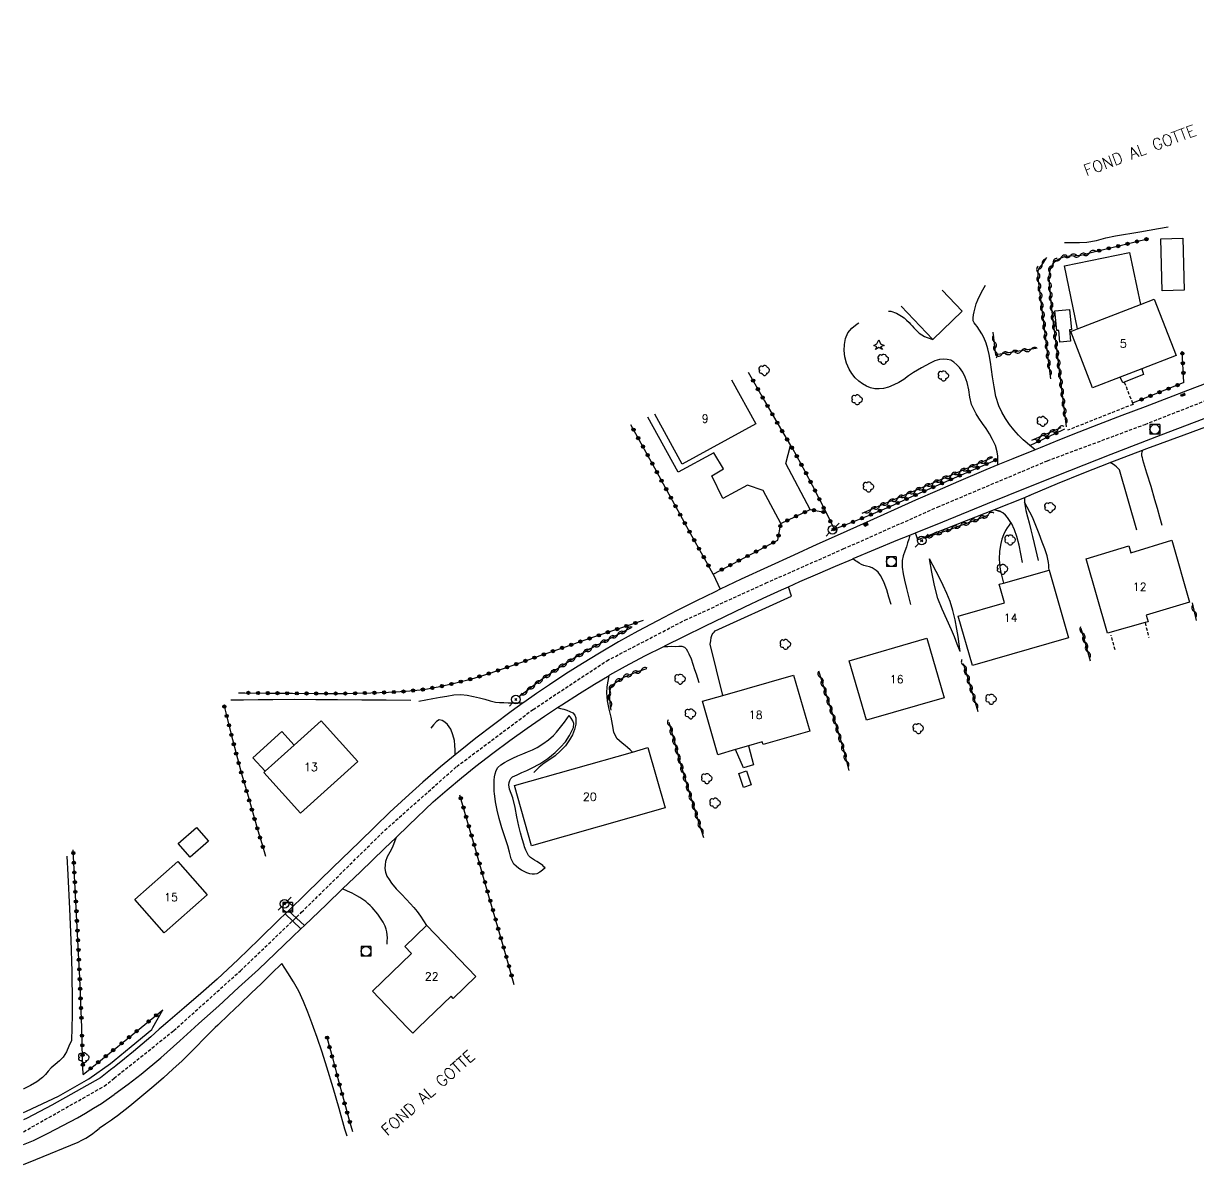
# Model space of a CAD drawing. Header units: millimetres. Extents: x 192000 to 193000, y 104999 to 106000.
# Drawn here: x 192000 to 192181.7, y 105649.8 to 105826.2 of the extents above; entities that cross this region are included whole.
import ezdxf
from ezdxf.enums import TextEntityAlignment as Align

# ---------------------------------------------------------------- set-up
doc = ezdxf.new("R2010")
doc.units = ezdxf.units.MM
doc.linetypes.add('DASHED', pattern=[0.75, 0.5, -0.25])
doc.layers.get('0').update_dxf_attribs({"linetype": 'CONTINUOUS'})
for name, color, linetype in [('W0001', 6, 'DASHED'), ('W0008', 7, 'CONTINUOUS'), ('W0014', 7, 'CONTINUOUS'), ('W0016', 2, 'CONTINUOUS'), ('W0017', 7, 'CONTINUOUS'), ('W0101', 7, 'CONTINUOUS'), ('W0104', 1, 'CONTINUOUS'), ('W0112', 1, 'DASHED'), ('W0211', 2, 'CONTINUOUS'), ('W0214', 2, 'CONTINUOUS'), ('W0300', 7, 'CONTINUOUS'), ('W0303', 7, 'CONTINUOUS'), ('W0310', 3, 'CONTINUOUS'), ('W0323', 7, 'CONTINUOUS'), ('W0330', 7, 'CONTINUOUS'), ('W0333', 7, 'CONTINUOUS'), ('W0401', 7, 'CONTINUOUS'), ('W0420', 7, 'CONTINUOUS'), ('W0473', 7, 'CONTINUOUS'), ('W0989', 7, 'CONTINUOUS'), ('W0991', 7, 'CONTINUOUS')]:
    doc.layers.add(name, color=color, linetype=linetype)
doc.styles.get("Standard").update_dxf_attribs({"font": 'romans.shx', "width": 0.85})

# ---------------------------------------------------------------- blocks, each defined once
blk = doc.blocks.new('T420')
for p, q in [((0.75, 0.75), (-0.75, 0.75)), ((-0.75, 0.75), (-0.75, -0.75)), ((0.75, 0.75), (0.75, -0.75)), ((0.75, -0.75), (-0.75, -0.75))]:
    blk.add_line(p, q)
blk.add_ellipse((0, 0), major_axis=(-0.53, 0.53), ratio=1, start_param=3.926991, end_param=10.210176)
blk = doc.blocks.new('T300')
for p, q in [((-0.8, 0.51), (-0.86, 0.34)), ((-0.86, 0.34), (-0.86, 0.17)), ((-0.86, 0.17), (-0.74, 0.06)), ((-0.69, 0.63), (-0.8, 0.51)), ((-0.8, -0.06), (-0.74, 0.06)), ((-0.74, 0.06), (-0.69, 0.11)), ((-0.57, 0.69), (-0.69, 0.63)), ((-0.46, 0.69), (-0.57, 0.69)), ((-0.29, 0.63), (-0.46, 0.69)), ((-0.29, 0.63), (-0.17, 0.74)), ((-0.23, 0.57), (-0.29, 0.63)), ((-0.17, 0.74), (-0.06, 0.8)), ((-0.06, 0.8), (0.06, 0.8)), ((0.06, 0.8), (0.23, 0.74)), ((0.23, 0.74), (0.34, 0.63)), ((0.34, 0.63), (0.4, 0.51)), ((0.46, 0.46), (0.34, 0.46)), ((0.4, 0.51), (0.4, 0.46)), ((0.57, 0.4), (0.46, 0.46)), ((0.57, 0.4), (0.69, 0.29)), ((0.69, 0.29), (0.74, 0.17)), ((0.74, 0.06), (0.69, -0.17)), ((0.74, 0.17), (0.74, 0.06)), ((-0.8, -0.17), (-0.8, -0.06)), ((-0.8, -0.23), (-0.8, -0.17)), ((-0.74, -0.34), (-0.8, -0.23)), ((-0.69, -0.4), (-0.74, -0.34)), ((-0.51, -0.46), (-0.69, -0.4)), ((-0.4, -0.46), (-0.51, -0.46)), ((-0.4, -0.46), (-0.34, -0.46)), ((-0.34, -0.46), (-0.34, -0.4)), ((-0.34, -0.51), (-0.34, -0.46)), ((-0.29, -0.63), (-0.34, -0.51)), ((-0.17, -0.74), (-0.29, -0.63)), ((-0.06, -0.8), (-0.17, -0.74)), ((0.06, -0.8), (-0.06, -0.8)), ((0.17, -0.74), (0.06, -0.8)), ((0.23, -0.69), (0.17, -0.74)), ((0.29, -0.46), (0.23, -0.46)), ((0.29, -0.63), (0.23, -0.69)), ((0.46, -0.4), (0.29, -0.46)), ((0.34, -0.51), (0.29, -0.63)), ((0.34, -0.51), (0.34, -0.46)), ((0.57, -0.34), (0.46, -0.4)), ((0.63, -0.29), (0.57, -0.34)), ((0.69, -0.17), (0.63, -0.29))]:
    blk.add_line(p, q)
blk = doc.blocks.new('T303')
for p, q in [((-0.77, 0), (-0.28, 0.21)), ((-0.28, -0.21), (-0.77, 0)), ((-0.28, 0.21), (0, 0.83)), ((0, 0.83), (0.28, 0.21)), ((0.28, 0.21), (0.83, 0)), ((0.83, 0), (0.28, -0.21)), ((-0.49, -0.63), (-0.28, -0.21)), ((0, -0.35), (-0.49, -0.63)), ((0.56, -0.63), (0, -0.35)), ((0.28, -0.21), (0.56, -0.63))]:
    blk.add_line(p, q)
blk = doc.blocks.new('T473')
for p, q in [((-0.166667, 0.166667), (0.166667, -0.166667)), ((-0.166667, -0.166667), (0.166667, 0.166667)), ((0.500001, 0.500001), (1.000002, 1.000002)), ((-1.000002, -1.000002), (-0.500001, -0.500001))]:
    blk.add_line(p, q)
blk.add_ellipse((0, 0), major_axis=(0.471405, 0.471405), ratio=1, start_param=5.4977871438, end_param=11.780972451)
blk = doc.blocks.new('T401')
for p, q in [((-0.3, 0.3), (0, 0.3)), ((-0.3, -0.25), (-0.3, 0.3)), ((-0.3, 0.15), (0, 0.15)), ((-0.3, 0), (0, 0)), ((0, 0.3), (0, -0.25)), ((-0.3, -0.15), (0, -0.15)), ((-0.3, -0.25), (-0.3, -0.3)), ((-0.3, -0.3), (0, -0.3)), ((0, -0.3), (0, -0.25))]:
    blk.add_line(p, q)
blk = doc.blocks.new('t323o')
at = {"color": 0, "linetype": 'Continuous'}
for radius in [0.25, 0.15]:
    blk.add_circle((0, 0), radius, dxfattribs=at)
blk = doc.blocks.new('t310o')
at = {"color": 0, "linetype": 'Continuous'}
for centre, start, end in [((-0.5, 0.38), 216.8699, 323.1304), ((0.5, -0.37), 36.8699, 143.1303)]:
    blk.add_arc(centre, 0.625, start, end, dxfattribs=at)

msp = doc.modelspace()

# ---------------------------------------------------------------- linework, layer by layer
at = {"layer": 'W0001'}
for points in [[(192023.77, 105671), (192033.54, 105679.78), (192042.98, 105688.81), (192055.85, 105701.49), (192066.97, 105711.35), (192078.77, 105720.17), (192090.17, 105727.69), (192102.26, 105733.98), (192114.73, 105739.69), (192126.74, 105744.99), (192141.28, 105751.44), (192158.29, 105758.62), (192173.39, 105764.24), (192187.89, 105769.94), (192201.39, 105774.91), (192219.76, 105780.94), (192238.41, 105786.99), (192252.16, 105792.67), (192267.78, 105800.43), (192280.79, 105807.15), (192293.77, 105814.78), (192305.09, 105823.22), (192312.6, 105830.25)], [(192014, 105663.15), (192023.23, 105670.52), (192023.77, 105671)], [(192000, 105654.89), (192012.48, 105661.93), (192014, 105663.15)]]:
    msp.add_lwpolyline(points, dxfattribs=at)
at = {"layer": 'W0008'}
for points in [[(192201.59, 105777.44), (192196.35, 105775.55), (192191.1, 105773.66), (192185.88, 105771.74), (192182.92, 105770.62), (192179.96, 105769.48), (192177, 105768.35), (192173.39, 105766.97), (192169.78, 105765.6), (192166.17, 105764.21), (192163.17, 105763.03), (192160.17, 105761.84), (192157.18, 105760.63), (192156.4, 105760.32), (192152.96, 105758.92), (192150.65, 105757.97), (192148.76, 105757.19), (192144.57, 105755.42), (192141.23, 105753.98), (192137.91, 105752.52), (192134.6, 105751.04), (192133.01, 105750.33), (192131.42, 105749.61), (192129.83, 105748.89)], [(192129.83, 105748.89), (192126.24, 105747.27), (192122.65, 105745.65), (192119.07, 105744.02), (192115, 105742.17), (192110.94, 105740.3), (192107.72, 105738.77), (192106.91, 105738.38), (192103.93, 105736.91), (192100.97, 105735.42), (192098.02, 105733.88), (192095, 105732.26), (192092, 105730.6), (192089.04, 105728.88), (192086.43, 105727.3), (192083.85, 105725.67), (192081.3, 105723.99), (192079.32, 105722.64), (192077.35, 105721.25), (192077.26, 105721.19), (192075.4, 105719.85), (192072.64, 105717.8), (192069.91, 105715.71), (192067.23, 105713.58), (192066.72, 105713.16), (192064.46, 105711.28), (192061.73, 105708.93), (192059.05, 105706.52), (192056.65, 105704.29), (192054.3, 105702.01), (192051.93, 105699.73)], [(192120.03, 105739.94), (192122.78, 105741.12), (192125.53, 105742.31), (192128.24, 105743.47), (192128.29, 105743.49), (192135.19, 105746.37), (192137.03, 105747.13), (192137.92, 105747.49)], [(192063.32, 105705.9), (192065.51, 105707.75), (192067.7, 105709.6), (192069.92, 105711.4), (192072.54, 105713.41), (192075.2, 105715.36), (192077.89, 105717.27), (192080.54, 105719.11), (192082.54, 105720.45), (192083.22, 105720.91), (192085.94, 105722.65), (192088.28, 105724.1), (192090.52, 105725.42), (192090.65, 105725.5), (192093.05, 105726.86), (192096.07, 105728.46), (192099, 105729.92), (192099.13, 105729.99), (192102.2, 105731.5), (192105.31, 105733.04), (192108.42, 105734.56), (192111.54, 105736.06), (192114.36, 105737.37), (192117.2, 105738.65), (192118.29, 105739.15), (192120.03, 105739.94)], [(192036.33, 105679.98), (192041.58, 105685.01), (192042.88, 105686.26), (192043.43, 105686.79), (192046.83, 105690.04), (192049.32, 105692.44), (192052.08, 105695.08), (192055.83, 105698.69), (192057.6, 105700.39), (192059.58, 105702.29), (192063.32, 105705.9)], [(192051.93, 105699.73), (192047.82, 105695.72), (192043.7, 105691.72), (192040.95, 105689.05), (192040.46, 105688.58), (192039.58, 105687.73), (192036.39, 105684.61), (192033.19, 105681.5), (192029.93, 105678.46), (192027.41, 105676.24), (192024.85, 105674.06), (192022.3, 105671.88)], [(192026.44, 105671), (192027.11, 105671.6), (192030.19, 105674.38), (192033.26, 105677.18), (192036.33, 105679.98)], [(192014, 105660.67), (192014.13, 105660.76), (192016.18, 105662.26), (192018.2, 105663.81), (192021.23, 105666.33), (192024.18, 105668.96), (192026.44, 105671)], [(192021.29, 105671), (192020.98, 105670.73), (192019.67, 105669.58), (192018.35, 105668.45), (192017, 105667.3), (192015.64, 105666.18), (192014.27, 105665.07), (192014, 105664.86)], [(192022.3, 105671.88), (192021.29, 105671)], [(192014, 105664.86), (192013.47, 105664.45), (192012.68, 105663.83), (192011.88, 105663.22)], [(192011.88, 105663.22), (192008.12, 105661.11), (192004.37, 105659), (192000.57, 105656.99), (192000, 105656.73)], [(192012.07, 105659.26), (192014, 105660.67)], [(192000, 105652.9), (192001.53, 105653.54), (192003.81, 105654.69), (192006.09, 105655.84), (192008.34, 105657.04), (192009.59, 105657.77), (192010.83, 105658.51), (192012.07, 105659.26)]]:
    msp.add_lwpolyline(points, dxfattribs=at)
at = {"layer": 'W0014'}
for points in [[(192137.92, 105747.49), (192142.11, 105749.2), (192149.05, 105752.01), (192155.41, 105754.58), (192161.78, 105757.13), (192168.17, 105759.65), (192175.88, 105762.63), (192183.61, 105765.58)], [(192155.54, 105753.24), (192155.85, 105753.38), (192159.86, 105755.11), (192163.91, 105756.74), (192167.98, 105758.34), (192168.01, 105758.35), (192173.02, 105760.27), (192173.69, 105760.52), (192179.42, 105762.64), (192185.16, 105764.76)], [(192154.75, 105752.87), (192150.05, 105751.02), (192138.27, 105746.41)], [(192155.54, 105753.24), (192154.75, 105752.87)], [(192138.27, 105746.41), (192137.92, 105747.49)]]:
    msp.add_lwpolyline(points, dxfattribs=at)
at = {"layer": 'W0016'}
for points in [[(192040.95, 105689.05), (192043.43, 105686.79)], [(192042.88, 105686.26), (192040.46, 105688.58)]]:
    msp.add_lwpolyline(points, dxfattribs=at)
at = {"layer": 'W0017'}
for points in [[(192156.4, 105760.32), (192155.78, 105760.82), (192155.57, 105760.99), (192155.16, 105761.32), (192154.57, 105761.84), (192153.81, 105762.59), (192153.1, 105763.38), (192152.45, 105764.22), (192151.82, 105765.14), (192151.26, 105766.11), (192150.79, 105767.11), (192150.34, 105768.55), (192150.05, 105770.06), (192149.8, 105771.58), (192149.64, 105772.73), (192149.5, 105773.88), (192149.3, 105775.02), (192149.08, 105775.92), (192148.82, 105776.82), (192148.48, 105777.68), (192148.16, 105778.26), (192147.79, 105778.82), (192147.41, 105779.37), (192147.2, 105779.66), (192146.98, 105779.96), (192146.84, 105780.26), (192146.8, 105780.7), (192146.88, 105781.16), (192146.98, 105781.62), (192147.12, 105782.26), (192147.3, 105782.9), (192147.52, 105783.52), (192147.89, 105784.29), (192148.32, 105785.03), (192148.74, 105785.77)], [(192133.75, 105781.76), (192134.08, 105781.72), (192134.94, 105781.42), (192135.74, 105780.99), (192136.15, 105780.69), (192136.53, 105780.36), (192136.9, 105780), (192137.15, 105779.74), (192137.4, 105779.46), (192137.65, 105779.19), (192137.92, 105778.89), (192138.19, 105778.6), (192138.48, 105778.33), (192138.86, 105778.07), (192139.28, 105777.84), (192139.71, 105777.65), (192140, 105777.55), (192140.29, 105777.47), (192140.58, 105777.38)], [(192150.65, 105757.97), (192150.64, 105758.65), (192150.63, 105758.88), (192150.62, 105759.35), (192150.55, 105760.02), (192150.26, 105760.98), (192149.83, 105761.9), (192149.35, 105762.79), (192148.83, 105763.6), (192148.25, 105764.39), (192147.71, 105765.2), (192147.3, 105765.89), (192146.91, 105766.6), (192146.58, 105767.34), (192146.3, 105768.45), (192146.15, 105769.6), (192145.89, 105770.72), (192145.58, 105771.54), (192145.2, 105772.33), (192144.71, 105773.04), (192144.31, 105773.47), (192143.85, 105773.87), (192143.35, 105774.15), (192142.8, 105774.28), (192142.2, 105774.3), (192141.62, 105774.25), (192140.89, 105774.04), (192140.18, 105773.7), (192139.49, 105773.32), (192138.85, 105772.99), (192138.22, 105772.62), (192137.6, 105772.25), (192136.84, 105771.74), (192136.1, 105771.2), (192135.32, 105770.73), (192134.55, 105770.34), (192133.75, 105769.99), (192132.93, 105769.79), (192132.27, 105769.73), (192131.59, 105769.76), (192130.94, 105769.88), (192130.31, 105770.13), (192129.71, 105770.49), (192129.16, 105770.9), (192128.57, 105771.45), (192128.06, 105772.09), (192127.63, 105772.76), (192127.24, 105773.68), (192126.99, 105774.66), (192126.88, 105775.64), (192126.92, 105776.58), (192127.08, 105777.53), (192127.42, 105778.38), (192128.05, 105779.14), (192128.88, 105779.79), (192129.13, 105779.96)], [(192117.08, 105748.92), (192114.36, 105754.04), (192111.93, 105754.85), (192108.14, 105752.78), (192106.39, 105756.27), (192108.2, 105757.38), (192106.71, 105759.82), (192101.19, 105756.84), (192096.54, 105765.36)], [(192121.61, 105751.07), (192117.85, 105758.17), (192118.6, 105760.97)], [(192173.02, 105760.27), (192172.96, 105760.1), (192172.9, 105759.93), (192172.86, 105759.76), (192172.86, 105759.45), (192172.93, 105759.14), (192173, 105758.83), (192173.63, 105756.76), (192174.26, 105754.69), (192174.87, 105752.62), (192175.25, 105751.29), (192175.63, 105749.97), (192176, 105748.65)], [(192172.12, 105747.88), (192169.43, 105757.21), (192169.2, 105757.45), (192168.98, 105757.69), (192168.74, 105757.9), (192168.5, 105758.06), (192168.26, 105758.21), (192168.01, 105758.35)], [(192154.75, 105752.87), (192154.76, 105752.53), (192154.77, 105752.22), (192154.77, 105752.19), (192154.79, 105751.86), (192154.96, 105750.91), (192155.23, 105749.97), (192155.49, 105749.03), (192155.75, 105747.96), (192156.01, 105746.89), (192156.26, 105745.82), (192156.46, 105744.95), (192156.65, 105744.07), (192156.85, 105743.2)], [(192151.07, 105750.73), (192150.05, 105751.02)], [(192154.46, 105742.88), (192154.2, 105744.23), (192153.93, 105745.58), (192153.55, 105746.89), (192153.19, 105747.93), (192152.75, 105748.95), (192152.66, 105749.09), (192152.15, 105749.83), (192151.79, 105750.21), (192151.38, 105750.56), (192151.07, 105750.73), (192150.93, 105750.8), (192150.82, 105750.83), (192150.71, 105750.86), (192150.6, 105750.89)], [(192137.03, 105747.13), (192136.86, 105746.52), (192136.68, 105745.92), (192136.5, 105745.32), (192136.26, 105744.62), (192136.02, 105743.91), (192135.86, 105743.21), (192135.86, 105742.19), (192136.02, 105741.16), (192136.21, 105740.14), (192136.49, 105738.89), (192136.82, 105737.64), (192137.15, 105736.4)], [(192134.12, 105736.39), (192133.79, 105737.52), (192133.47, 105738.65), (192133.05, 105739.73), (192132.79, 105740.32), (192132.5, 105740.89), (192132.12, 105741.38), (192131.83, 105741.63), (192131.51, 105741.86), (192131.18, 105742.05), (192130.77, 105742.2), (192130.35, 105742.3), (192129.93, 105742.43), (192129.56, 105742.6), (192129.19, 105742.8), (192128.84, 105743.02), (192128.64, 105743.16), (192128.44, 105743.32), (192128.24, 105743.47)], [(192106.18, 105730.29), (192106.24, 105730.8), (192106.3, 105731.32), (192106.46, 105731.78), (192106.6, 105731.96), (192106.76, 105732.13), (192106.92, 105732.31)], [(192099, 105729.92), (192099.6, 105729.92), (192100.2, 105729.93), (192100.8, 105729.91), (192101.29, 105729.93), (192101.77, 105729.93), (192102.19, 105729.81), (192102.46, 105729.54), (192102.67, 105729.17), (192102.87, 105728.79), (192103.23, 105728), (192103.49, 105727.17), (192103.76, 105726.33), (192103.98, 105725.67), (192104.2, 105725), (192104.42, 105724.34)], [(192108.11, 105722.34), (192106.18, 105730.29)], [(192094.14, 105713.59), (192093.77, 105713.94), (192093.39, 105714.29), (192093.02, 105714.62), (192092.57, 105714.97), (192092.12, 105715.32), (192091.73, 105715.7), (192091.26, 105716.68), (192091.04, 105717.83), (192090.86, 105718.98), (192090.55, 105720.23), (192090.29, 105721.5), (192090.18, 105722.76), (192090.24, 105723.65), (192090.38, 105724.53), (192090.52, 105725.42)], [(192061.14, 105721.45), (192062.22, 105721.66), (192063.3, 105721.86), (192064.39, 105722.05), (192065.47, 105722.25), (192066.55, 105722.44), (192067.63, 105722.5), (192068.59, 105722.4), (192069.55, 105722.2), (192070.5, 105721.97), (192071.32, 105721.75), (192072.14, 105721.51), (192072.96, 105721.32), (192073.61, 105721.26), (192074.26, 105721.23), (192074.92, 105721.21), (192075.7, 105721.2), (192076.48, 105721.19), (192077.26, 105721.19)], [(192082.54, 105720.45), (192083.03, 105720.34), (192083.53, 105720.22), (192084, 105720.07), (192084.47, 105719.87), (192084.93, 105719.63), (192085.25, 105719.31), (192085.39, 105718.89), (192085.41, 105718.39), (192085.38, 105717.9), (192085.2, 105717.05), (192084.85, 105716.23), (192084.42, 105715.46), (192083.77, 105714.57), (192083.01, 105713.76), (192082.19, 105713.02), (192081.37, 105712.42), (192080.51, 105711.88), (192079.71, 105711.26), (192079.44, 105710.99), (192079.18, 105710.71), (192078.92, 105710.43)], [(192066.72, 105713.16), (192066.71, 105713.9), (192066.7, 105714.64), (192066.61, 105715.36), (192066.39, 105716.26), (192066.06, 105717.14), (192065.55, 105717.85), (192065.15, 105718.19), (192064.7, 105718.48), (192064.28, 105718.59), (192063.83, 105718.33), (192063.41, 105717.79), (192062.99, 105717.26)], [(192057.6, 105700.39), (192057.4, 105699.85), (192057.2, 105699.31), (192056.99, 105698.78), (192056.62, 105698.09), (192056.22, 105697.41), (192055.96, 105696.69), (192055.89, 105696.13), (192055.88, 105695.56), (192055.96, 105695.01), (192056.19, 105694.42), (192056.52, 105693.86), (192056.89, 105693.32), (192057.61, 105692.42), (192058.42, 105691.6), (192059.23, 105690.77), (192059.79, 105690.16), (192060.34, 105689.55), (192060.87, 105688.92), (192061.36, 105688.21), (192061.83, 105687.48), (192062.29, 105686.75)], [(192056.21, 105683.87), (192056.23, 105684.36), (192056.25, 105684.85), (192056.23, 105685.34), (192056.16, 105685.79), (192056.05, 105686.23), (192055.91, 105686.66), (192055.6, 105687.31), (192055.19, 105687.92), (192054.76, 105688.51), (192054.48, 105688.87), (192054.2, 105689.22), (192053.9, 105689.56), (192053.59, 105689.88), (192053.25, 105690.18), (192052.91, 105690.47), (192052.46, 105690.8), (192052, 105691.1), (192051.53, 105691.38), (192050.81, 105691.76), (192050.07, 105692.1), (192049.32, 105692.44)]]:
    msp.add_lwpolyline(points, dxfattribs=at)
at = {"layer": 'W0101'}
for points in [[(192142.03, 105785), (192145.14, 105781.72), (192140.58, 105777.38)], [(192140.58, 105777.38), (192135.69, 105782.52)], [(192109.47, 105771.15), (192113.2, 105764.31)], [(192113.2, 105764.31), (192101.84, 105758.11), (192097.62, 105765.84)], [(192059.33, 105671), (192053.93, 105676.62), (192059.99, 105682.45), (192058.95, 105683.53), (192062.29, 105686.75), (192062.34, 105686.79), (192069.95, 105678.87), (192066.44, 105675.49), (192066.12, 105675.83), (192061.09, 105671)], [(192061.09, 105671), (192060.18, 105670.12), (192059.33, 105671)]]:
    msp.add_lwpolyline(points, dxfattribs=at)
for points in [[(192178.19, 105774.89), (192172.9, 105772.84), (192169.55, 105771.55), (192165.27, 105769.89), (192161.9, 105778.61), (192162.96, 105779.02), (192172.67, 105782.78), (192174.81, 105783.61), (192178.19, 105774.89)], [(192167.59, 105731.94), (192164.31, 105743.46), (192170.89, 105745.45), (192171.21, 105744.4), (192177.52, 105746.32), (192180.24, 105736.77), (192173.57, 105734.75), (192173.87, 105733.73), (192173.4, 105733.59)], [(192146.69, 105726.97), (192144.51, 105734.58), (192151.68, 105736.63), (192150.85, 105739.52), (192151.49, 105739.7), (192158.55, 105741.72), (192161.56, 105731.23), (192146.69, 105726.97)], [(192130.31, 105718.5), (192127.65, 105727.7), (192139.67, 105731.18), (192142.33, 105721.97), (192130.31, 105718.5)], [(192104.98, 105721.44), (192108.11, 105722.34), (192119.05, 105725.49), (192121.54, 105716.82), (192114.33, 105714.74), (192114.2, 105715.18), (192114.21, 105715.15), (192112.06, 105714.53), (192110.08, 105713.96), (192107.36, 105713.18)], [(192046.01, 105718.42), (192051.68, 105712.12), (192042.82, 105704.14), (192037.15, 105710.44), (192037.34, 105710.61), (192041.83, 105714.66)], [(192078.56, 105699.08), (192075.91, 105708.42), (192094.14, 105713.59), (192096.54, 105714.27), (192099.19, 105704.94), (192078.56, 105699.08)], [(192023.86, 105696.65), (192028.39, 105691.51), (192021.73, 105685.63), (192017.2, 105690.77), (192023.86, 105696.65)]]:
    msp.add_lwpolyline(points, close=True, dxfattribs=at)
at = {"layer": 'W0104'}
for points in [[(192179.42, 105784.98), (192176.02, 105784.91), (192175.85, 105792.93), (192179.25, 105793.01)], [(192160.23, 105776.93), (192160.06, 105778.77), (192159.73, 105778.74), (192159.45, 105781.77), (192161.71, 105781.98), (192162, 105778.88), (192161.69, 105778.85), (192161.85, 105777.08)], [(192111.79, 105710.67), (192112.52, 105708.51), (192111.3, 105708.1), (192110.57, 105710.26), (192111.79, 105710.67)], [(192023.89, 105699.44), (192026.74, 105701.94), (192028.6, 105699.81), (192025.75, 105697.32), (192023.89, 105699.44)]]:
    msp.add_lwpolyline(points, close=True, dxfattribs=at)
for points in [[(192162.96, 105779.02), (192160.95, 105788.75), (192171.01, 105790.83), (192172.67, 105782.78)], [(192037.34, 105710.61), (192035.44, 105712.71), (192039.93, 105716.76), (192041.83, 105714.66)], [(192112.06, 105714.53), (192112.87, 105711.6), (192111.29, 105711.16), (192110.08, 105713.96)]]:
    msp.add_lwpolyline(points, dxfattribs=at)
at = {"layer": 'W0112'}
for points in [[(192170.17, 105770.77), (192171.45, 105767.54), (192171.53, 105767.34), (192161.42, 105763.33)], [(192173.4, 105733.59), (192173.95, 105731.3)], [(192168.77, 105729.37), (192168.14, 105731.66)]]:
    msp.add_lwpolyline(points, dxfattribs=at)
at = {"layer": 'W0211'}
for points in [[(192160.94, 105792.38), (192161.05, 105792.38), (192162.16, 105792.37), (192163.28, 105792.37), (192164.38, 105792.43), (192165.87, 105792.68), (192167.35, 105793.06), (192168.84, 105793.4), (192170.08, 105793.62), (192171.34, 105793.81), (192172.59, 105794.01), (192174.04, 105794.26), (192175.49, 105794.51), (192176.94, 105794.77)], [(192158.55, 105741.72), (192158.53, 105742.11), (192158.51, 105742.49), (192158.47, 105742.87), (192158.24, 105743.93), (192157.88, 105744.98), (192157.5, 105746.01), (192157.04, 105747.32), (192156.53, 105748.61), (192155.98, 105749.88), (192155.59, 105750.66), (192155.18, 105751.44), (192154.77, 105752.22)], [(192152.66, 105749.09), (192152.36, 105748.68), (192152.07, 105748.26), (192151.8, 105747.83), (192151.5, 105747.19), (192151.26, 105746.51), (192151.08, 105745.83), (192150.89, 105744.62), (192150.86, 105743.39), (192150.95, 105742.16), (192151.09, 105741.34), (192151.29, 105740.52), (192151.49, 105739.7)], [(192144.8, 105729.14), (192144.64, 105730.29), (192144.48, 105731.44), (192144.3, 105732.58), (192144.01, 105734.03), (192143.68, 105735.47), (192143.26, 105736.87), (192142.76, 105738.11), (192142.18, 105739.33), (192141.59, 105740.54), (192141.1, 105741.52), (192140.59, 105742.5), (192140.08, 105743.47)], [(192080.66, 105695.69), (192080.46, 105695.86), (192080.27, 105696.04), (192080.07, 105696.2), (192079.84, 105696.37), (192079.61, 105696.53), (192079.36, 105696.69), (192079.02, 105696.88), (192078.67, 105697.07), (192078.36, 105697.29), (192078.08, 105697.62), (192077.86, 105698), (192077.67, 105698.4), (192077.56, 105698.66), (192077.47, 105698.92), (192077.38, 105699.18), (192077.08, 105700.15), (192076.84, 105701.12), (192076.6, 105702.11), (192076.29, 105703.57), (192075.99, 105705.03), (192075.65, 105706.49), (192075.4, 105707.17), (192075.13, 105707.85), (192075.05, 105708.53), (192075.1, 105708.87), (192075.19, 105709.21), (192075.34, 105709.5), (192075.62, 105709.73), (192075.97, 105709.9), (192076.32, 105710.06), (192077.06, 105710.4), (192077.81, 105710.72), (192078.55, 105711.07), (192079.82, 105711.79), (192081.05, 105712.61), (192082.17, 105713.53), (192083, 105714.33), (192083.78, 105715.19), (192084.4, 105716.14), (192084.74, 105716.76), (192085.03, 105717.4), (192085.09, 105718.02), (192084.92, 105718.43), (192084.65, 105718.83), (192084.37, 105719.23)], [(192020.01, 105671), (192021.54, 105673.72)], [(192014, 105665.91), (192016.64, 105668.07), (192019.84, 105670.68), (192020.01, 105671)], [(192000, 105657.85), (192000.47, 105658.06), (192005.4, 105660.38), (192010.11, 105663.05), (192013.44, 105665.46), (192014, 105665.91)]]:
    msp.add_lwpolyline(points, dxfattribs=at)
at = {"layer": 'W0214'}
for points in [[(192144.8, 105729.14), (192144.36, 105730.26), (192143.93, 105731.38), (192143.49, 105732.49), (192142.76, 105734.1), (192142, 105735.7), (192141.35, 105737.34), (192140.82, 105739.35), (192140.45, 105741.41), (192140.08, 105743.47)], [(192080.66, 105695.69), (192080.24, 105695.34), (192079.82, 105695), (192079.36, 105694.78), (192079, 105694.72), (192078.63, 105694.72), (192078.27, 105694.77), (192077.82, 105694.9), (192077.39, 105695.1), (192076.98, 105695.34), (192076.56, 105695.61), (192076.17, 105695.92), (192075.83, 105696.26), (192075.38, 105697.1), (192075.13, 105698.09), (192074.88, 105699.08), (192074.42, 105700.49), (192073.96, 105701.89), (192073.56, 105703.32), (192073.23, 105704.59), (192072.95, 105705.87), (192072.79, 105707.16), (192072.77, 105707.5), (192072.77, 105707.85), (192072.76, 105708.19), (192072.75, 105708.71), (192072.74, 105709.23), (192072.79, 105709.73), (192072.91, 105710.24), (192073.08, 105710.74), (192073.33, 105711.19), (192073.78, 105711.62), (192074.34, 105711.97), (192074.92, 105712.28), (192075.66, 105712.66), (192076.43, 105712.98), (192077.2, 105713.31), (192077.94, 105713.62), (192078.68, 105713.94), (192079.4, 105714.3), (192080.29, 105714.85), (192081.14, 105715.48), (192081.92, 105716.17), (192082.38, 105716.66), (192082.82, 105717.18), (192083.24, 105717.71), (192083.62, 105718.21), (192084, 105718.72), (192084.37, 105719.23)]]:
    msp.add_lwpolyline(points, dxfattribs=at)
at = {"layer": 'W0303'}
msp.add_lwpolyline([(192059.86, 105721.56), (192056.08, 105721.59), (192052.3, 105721.62), (192048.53, 105721.65), (192045.19, 105721.67), (192041.86, 105721.69), (192038.53, 105721.68), (192036.26, 105721.66), (192033.99, 105721.63), (192032.04, 105721.61)], dxfattribs=at)
at = {"layer": 'W0310'}
for points in [[(192161.24, 105763.88), (192159.48, 105777.99), (192159.2, 105780.3), (192158.92, 105782.62), (192158.74, 105784.94), (192158.64, 105786.01), (192158.57, 105787.08), (192158.72, 105788.09), (192158.89, 105788.55), (192159.11, 105788.99), (192159.39, 105789.37), (192159.81, 105789.69), (192160.3, 105789.93), (192160.81, 105790.13), (192161.67, 105790.3), (192162.58, 105790.33), (192163.48, 105790.42), (192163.94, 105790.52), (192164.4, 105790.63), (192164.86, 105790.74)], [(192158.81, 105771.29), (192156.89, 105786.9), (192156.89, 105787.37), (192156.88, 105787.85), (192156.96, 105788.29), (192157.18, 105788.65), (192157.47, 105788.98), (192157.75, 105789.32), (192157.91, 105789.56), (192158.06, 105789.81), (192158.22, 105790.05)], [(192156.51, 105775.95), (192150.33, 105774.98), (192149.93, 105778.49)], [(192160.39, 105763.71), (192155.85, 105761.74)], [(192149.68, 105759.05), (192129.61, 105750.45)], [(192139.21, 105746.65), (192141.14, 105747.31), (192143.06, 105747.96), (192144.98, 105748.64), (192146.4, 105749.17), (192147.82, 105749.7), (192149.24, 105750.24)], [(192180.67, 105736.65), (192181.3, 105733.9)], [(192093.92, 105732.79), (192091.81, 105731.72), (192089.69, 105730.65), (192087.6, 105729.53), (192085.26, 105728.16), (192082.95, 105726.72), (192080.7, 105725.2), (192079.35, 105724.21), (192078.01, 105723.18), (192076.67, 105722.15)], [(192164.98, 105727.65), (192164.5, 105729.3), (192163.5, 105732.71)], [(192147.57, 105719.78), (192147.02, 105721.69), (192146.46, 105723.55), (192145.88, 105725.4), (192145.31, 105727.25)], [(192090.87, 105720.05), (192090.77, 105720.65), (192090.68, 105721.25), (192090.64, 105721.85), (192090.63, 105722.43), (192090.66, 105723.01), (192090.8, 105723.54), (192091.17, 105724.03), (192091.68, 105724.45), (192092.23, 105724.81), (192092.81, 105725.14), (192093.43, 105725.42), (192094.06, 105725.67), (192094.83, 105725.97), (192095.61, 105726.24), (192096.38, 105726.51)], [(192122.89, 105726.14), (192124.18, 105722.14), (192125.48, 105718.13), (192126.7, 105714.11), (192127.62, 105710.75)], [(192099.75, 105718.23), (192100.57, 105715.34), (192101.38, 105712.45), (192102.22, 105709.57), (192103.27, 105706.19), (192104.37, 105702.81), (192105.12, 105700.38)]]:
    msp.add_lwpolyline(points, dxfattribs=at)
at = {"layer": 'W0323'}
for points in [[(192164.86, 105790.74), (192173.79, 105792.9)], [(192179.4, 105770.71), (192179.13, 105775.54)], [(192112.05, 105772.31), (192112.67, 105771.21), (192114.56, 105767.88), (192116.68, 105764.24), (192118.6, 105760.97), (192118.81, 105760.6), (192120.86, 105756.93), (192121.95, 105754.83), (192123.01, 105752.72), (192124.07, 105750.61)], [(192179.4, 105770.71), (192171.45, 105767.54)], [(192106.62, 105741.1), (192105.26, 105743.53), (192103.9, 105745.97), (192102.54, 105748.41), (192100.89, 105751.42), (192099.26, 105754.43), (192097.61, 105757.45), (192095.77, 105760.81), (192093.91, 105764.18), (192093.91, 105764.18)], [(192155.57, 105760.99), (192160.69, 105763.38), (192161, 105763.53)], [(192124.07, 105750.61), (192125.35, 105748.02), (192127.17, 105748.74), (192128.98, 105749.47), (192130.8, 105750.2), (192134.08, 105751.61), (192137.34, 105753.08), (192140.61, 105754.53), (192143.95, 105755.99), (192147.29, 105757.43), (192150.63, 105758.88)], [(192106.62, 105741.1), (192116.6, 105746.34), (192117.08, 105748.92), (192121.61, 105751.07), (192124.07, 105750.61)], [(192033.26, 105722.76), (192034.2, 105722.75), (192037.89, 105722.7), (192041.57, 105722.67), (192045.61, 105722.64), (192049.65, 105722.64), (192053.69, 105722.73), (192056.43, 105722.83), (192059.17, 105722.98), (192061.89, 105723.27), (192064.38, 105723.71), (192066.85, 105724.27), (192069.29, 105724.91), (192071.84, 105725.69), (192074.36, 105726.56), (192076.88, 105727.43), (192080.05, 105728.54), (192083.22, 105729.66), (192086.39, 105730.77), (192089.54, 105731.84), (192092.68, 105732.89), (192095.83, 105733.95)], [(192031.04, 105720.66), (192031.29, 105719.65), (192032.06, 105716.5), (192032.86, 105713.36), (192033.77, 105710.05), (192034.71, 105706.75), (192035.66, 105703.45), (192036.25, 105701.46), (192036.83, 105699.47), (192037.42, 105697.49)], [(192075.88, 105677.61), (192074.92, 105680.95), (192073.89, 105684.55), (192072.97, 105687.76), (192072.06, 105690.97), (192071.14, 105694.18), (192069.92, 105698.42), (192068.69, 105702.66), (192067.47, 105706.9)], [(192009, 105671), (192009, 105671.03), (192008.86, 105674.86), (192008.69, 105678.68), (192008.52, 105682.51), (192007.68, 105698.45)], [(192018.19, 105671), (192021.54, 105673.72)], [(192009.21, 105663.75), (192009.14, 105666.18), (192009.08, 105668.6), (192009, 105671)], [(192014, 105667.61), (192018.19, 105671)], [(192046.91, 105669.52), (192047.75, 105666.33), (192048.59, 105663.14), (192049.45, 105659.95), (192050.46, 105656.34), (192050.86, 105654.95)], [(192009.21, 105663.75), (192013.27, 105667.02), (192014, 105667.61)]]:
    msp.add_lwpolyline(points, dxfattribs=at)
at = {"layer": 'W0330'}
for points in [[(192006.68, 105697.51), (192006.85, 105694.62), (192007.09, 105689.36), (192007.31, 105684.5), (192007.49, 105679.64), (192007.54, 105674.77), (192007.51, 105672.85), (192007.47, 105671)], [(192044.82, 105671), (192044.55, 105671.72), (192043.94, 105673.38), (192043.31, 105675.02), (192042.58, 105676.61), (192041.76, 105678.07), (192040.85, 105679.48), (192039.93, 105680.88), (192038.36, 105679.35), (192036.78, 105677.82), (192035.2, 105676.3), (192033.48, 105674.66), (192031.75, 105673.03), (192030.03, 105671.38), (192029.65, 105671)], [(192007.47, 105671), (192007.47, 105670.93), (192007.42, 105669.01), (192007.03, 105668.12), (192006.64, 105667.23), (192006.15, 105666.42), (192005.56, 105665.83), (192004.9, 105665.31), (192004.26, 105664.76), (192003.83, 105664.27), (192003.41, 105663.76), (192002.96, 105663.28), (192002.07, 105662.6), (192001.07, 105662.04), (192000.05, 105661.54), (192000, 105661.52)], [(192029.65, 105671), (192028.2, 105669.54), (192026.38, 105667.69), (192024.53, 105665.87), (192023.09, 105664.54), (192021.63, 105663.23), (192020.15, 105661.94), (192018.31, 105660.37), (192016.44, 105658.82), (192014.53, 105657.35), (192014, 105656.98)], [(192050.02, 105654.19), (192049.7, 105655.27), (192048.8, 105658.48), (192047.89, 105661.68), (192046.92, 105664.87), (192046.17, 105667.17), (192045.38, 105669.45), (192044.82, 105671)], [(192014, 105656.98), (192013.6, 105656.7), (192012.66, 105656.05), (192011.71, 105655.41)], [(192000, 105649.83), (192001.89, 105650.6), (192008.44, 105653.28), (192009.04, 105653.6), (192009.63, 105653.92), (192010.21, 105654.26), (192010.72, 105654.63), (192011.22, 105655.02), (192011.71, 105655.41)]]:
    msp.add_lwpolyline(points, dxfattribs=at)
at = {"layer": 'W0333'}
for points in [[(192172.9, 105772.84), (192173.17, 105771.93), (192170.17, 105770.77), (192169.98, 105770.69), (192169.55, 105771.55)], [(192106.62, 105741.1), (192107.72, 105738.77)], [(192106.92, 105732.31), (192118.74, 105737.67), (192118.29, 105739.15)]]:
    msp.add_lwpolyline(points, dxfattribs=at)

# ---------------------------------------------------------------- block references
at = {"layer": 'W0300', "rotation": 359.9999899820874}
for p in [(192132.96, 105774.3), (192114.56, 105772.57), (192142.24, 105771.71), (192128.9, 105768.04), (192157.58, 105764.69), (192130.66, 105754.55), (192158.73, 105751.39), (192152.57, 105746.35), (192151.4, 105741.85), (192117.82, 105730.22), (192101.53, 105724.85), (192149.62, 105721.75), (192103.16, 105719.49), (192105.66, 105709.49), (192106.95, 105705.69), (192009.38, 105666.32)]:
    msp.add_blockref('T300', p, dxfattribs=at)
at = {"layer": 'W0300'}
msp.add_blockref('T300', (192138.37, 105717.22), dxfattribs=at)
at = {"layer": 'W0303', "rotation": 359.9999899820874}
msp.add_blockref('T303', (192132.22, 105776.46), dxfattribs=at)
at = {"layer": 'W0310'}
for p, rotation in [((192163.33, 105790.4), 5.286562744891515), ((192164.79, 105790.73), 13.94809618446306), ((192157.48, 105789), 50.47989789507633), ((192159.19, 105789.1), 53.42069553066776), ((192160.38, 105789.96), 20.82642226644815), ((192161.84, 105790.3), 2.214755127542849), ((192156.98, 105786.18), 97.00431388882889), ((192156.88, 105787.68), 90.60056269628818), ((192158.66, 105787.71), 81.53003150870484), ((192158.63, 105786.22), 94.11605884737943), ((192157.16, 105784.69), 97.00431388882889), ((192158.76, 105784.73), 94.35907780894027), ((192157.34, 105783.2), 97.00431388882889), ((192158.87, 105783.23), 94.35907780894027), ((192157.53, 105781.72), 97.00431388882889), ((192159.03, 105781.74), 96.91491957157074), ((192157.71, 105780.23), 97.00431388882889), ((192159.21, 105780.25), 96.94225531104316), ((192150.1, 105777), 96.47795182471778), ((192157.89, 105778.74), 97.00431388882889), ((192158.07, 105777.25), 97.00431388882889), ((192159.39, 105778.76), 96.94225531104316), ((192159.57, 105777.27), 97.09952112098824), ((192150.27, 105775.51), 96.47795182471778), ((192155.73, 105775.82), 188.9021521368421), ((192158.26, 105775.76), 97.00431388882889), ((192159.76, 105775.79), 97.09952112098824), ((192151.28, 105775.13), 188.9021521368421), ((192152.76, 105775.36), 188.9021521368421), ((192154.24, 105775.59), 188.9021521368421), ((192158.44, 105774.27), 97.00431388882889), ((192159.94, 105774.3), 97.09952112098824), ((192158.62, 105772.78), 97.00431388882889), ((192160.13, 105772.81), 97.09952112098824), ((192160.31, 105771.32), 97.09952112098824), ((192160.5, 105769.83), 97.09952112098824), ((192160.68, 105768.34), 97.09952112098824), ((192160.87, 105766.85), 97.09952112098824), ((192161.05, 105765.37), 97.09952112098824), ((192158.6, 105762.94), 203.4981040004039), ((192159.97, 105763.53), 203.4981040004039), ((192157.22, 105762.34), 203.4981040004039), ((192146.16, 105757.54), 203.187221278204), ((192147.54, 105758.13), 203.187221278204), ((192148.91, 105758.72), 203.187221278204), ((192142.02, 105755.77), 203.187221278204), ((192143.4, 105756.36), 203.187221278204), ((192144.78, 105756.95), 203.187221278204), ((192137.88, 105753.99), 203.187221278204), ((192139.26, 105754.58), 203.187221278204), ((192140.64, 105755.17), 203.187221278204), ((192133.75, 105752.22), 203.187221278204), ((192135.13, 105752.81), 203.187221278204), ((192136.51, 105753.4), 203.187221278204), ((192130.99, 105751.04), 203.187221278204), ((192132.37, 105751.63), 203.187221278204), ((192144.88, 105748.61), 19.42286264274075), ((192146.29, 105749.12), 20.21552939014959), ((192147.69, 105749.65), 20.65775098073506), ((192149.1, 105750.18), 20.6223904650196), ((192140.63, 105747.13), 18.88889066139884), ((192142.05, 105747.62), 18.88889066166404), ((192143.47, 105748.11), 19.42286264274075), ((192180.97, 105735.36), 282.8552006216293), ((192093.19, 105732.42), 206.8566027592121), ((192163.72, 105731.97), 106.2595604435023), ((192089.18, 105730.38), 208.3269436311883), ((192090.52, 105731.07), 206.824159775996), ((192091.85, 105731.75), 206.8566027592121), ((192164.14, 105730.53), 106.2595604435023), ((192086.56, 105728.92), 210.2579563007801), ((192087.86, 105729.67), 208.3269436311883), ((192164.56, 105729.09), 106.2440968144025), ((192082.73, 105726.57), 214.0180373320517), ((192083.99, 105727.37), 211.9293852613558), ((192085.27, 105728.16), 210.2579563007801), ((192145.4, 105726.96), 107.3328835827763), ((192080.25, 105724.87), 216.2849201046647), ((192081.48, 105725.73), 214.0180373320517), ((192092.7, 105725.08), 29.46942294082922), ((192094.08, 105725.68), 21.19272948415056), ((192095.48, 105726.2), 19.29333077407876), ((192123.23, 105725.09), 287.9225857046035), ((192145.85, 105725.52), 107.3328835827763), ((192077.86, 105723.06), 217.5561638925341), ((192079.05, 105723.98), 217.5830862811281), ((192090.66, 105723.03), 74.50414414490544), ((192091.45, 105724.26), 39.05186858296192), ((192123.69, 105723.66), 287.9225857046035), ((192146.29, 105724.09), 107.341686285154), ((192146.73, 105722.66), 106.8746764640131), ((192090.66, 105721.54), 94.28204320224339), ((192124.15, 105722.24), 287.9225857046035), ((192124.61, 105720.81), 287.9267764909852), ((192147.16, 105721.22), 105.8673514936578), ((192125.08, 105719.38), 287.9267764909852), ((192099.93, 105717.61), 285.745988396763), ((192125.53, 105717.95), 286.8884203393623), ((192100.33, 105716.16), 285.745988396763), ((192125.97, 105716.52), 286.8884203393623), ((192100.74, 105714.72), 285.7224256291291), ((192126.41, 105715.08), 286.8884203393623), ((192126.83, 105713.64), 285.2270912417777), ((192101.15, 105713.28), 285.7224256291291), ((192101.56, 105711.83), 286.2235285686008), ((192127.22, 105712.2), 285.2270912417777), ((192101.98, 105710.39), 286.2235285686008), ((192102.41, 105708.96), 287.352097626411), ((192102.86, 105707.53), 287.352097626411), ((192103.3, 105706.09), 287.9089394202877), ((192103.77, 105704.67), 287.9089394202877), ((192104.23, 105703.24), 287.9089394202877), ((192104.68, 105701.81), 287.1989085594872)]:
    msp.add_blockref('t310o', p, dxfattribs=dict(at, rotation=rotation))
at = {"layer": 'W0323'}
for p, rotation in [((192172.15, 105792.51), 13.58422408342426), ((192173.6, 105792.86), 13.58422408342426), ((192166.31, 105791.1), 13.58422408342426), ((192167.77, 105791.45), 13.58422408342426), ((192169.23, 105791.8), 13.58422408342426), ((192170.69, 105792.15), 13.58422408342426), ((192179.15, 105775.2), 93.25866391252319), ((192179.23, 105773.7), 93.25866391252319), ((192112.79, 105771), 299.5387822597665), ((192179.32, 105772.2), 93.25866391252319), ((192113.53, 105769.7), 299.5387822597665), ((192174.24, 105768.65), 201.7081547191621), ((192175.63, 105769.21), 201.7081547191621), ((192177.03, 105769.76), 201.7081547191621), ((192178.42, 105770.32), 201.7081547191621), ((192114.27, 105768.39), 299.5387822597665), ((192115.02, 105767.09), 300.198676380219), ((192172.85, 105768.1), 201.7081547191621), ((192115.77, 105765.8), 300.198676380219), ((192094.32, 105763.43), 118.8212538300201), ((192116.53, 105764.5), 300.198676380219), ((192117.28, 105763.21), 300.4609475261429), ((192095.04, 105762.12), 118.8212538300201), ((192118.05, 105761.91), 300.4609475261429), ((192156.93, 105761.62), 25.07323992403208), ((192158.29, 105762.26), 25.07323992403208), ((192159.65, 105762.89), 25.07323992403208), ((192095.77, 105760.81), 118.7545682277658), ((192118.81, 105760.62), 300.4517851271217), ((192096.49, 105759.49), 118.7545682277658), ((192097.21, 105758.18), 118.7545682277658), ((192119.54, 105759.31), 299.1524144606835), ((192120.27, 105758), 299.1524144606835), ((192148.88, 105758.12), 23.41955349819801), ((192150.26, 105758.72), 23.41955349819801), ((192097.93, 105756.86), 118.611792436041), ((192120.99, 105756.69), 297.3900186505601), ((192144.75, 105756.34), 23.41136996773003), ((192146.13, 105756.93), 23.41136996773003), ((192147.51, 105757.53), 23.41955349819801), ((192098.65, 105755.54), 118.611792436041), ((192099.37, 105754.23), 118.5371539490206), ((192121.68, 105755.35), 297.3900186505601), ((192140.63, 105754.54), 23.53932549913698), ((192142, 105755.14), 23.53932549913698), ((192143.38, 105755.74), 23.53932549913698), ((192100.08, 105752.91), 118.5371539490206), ((192122.36, 105754.02), 296.6409970629413), ((192123.03, 105752.68), 296.6518793420356), ((192136.52, 105752.71), 24.1415071885201), ((192137.89, 105753.32), 24.01292825174701), ((192139.26, 105753.93), 24.01292825174701), ((192100.8, 105751.59), 118.5371539490206), ((192120.79, 105750.68), 25.44615519899784), ((192122.19, 105750.97), 349.3282589458874), ((192123.71, 105751.33), 296.6518793420356), ((192123.66, 105750.69), 349.3282589458874), ((192132.4, 105750.89), 23.26593785794865), ((192133.78, 105751.48), 23.26593785794865), ((192135.15, 105752.09), 24.1415071885201), ((192101.52, 105750.28), 118.7464082687998), ((192102.24, 105748.96), 118.7464082687998), ((192118.08, 105749.39), 25.44615519899784), ((192119.43, 105750.04), 25.44615519899784), ((192124.73, 105749.27), 296.3075637419372), ((192128.24, 105749.17), 21.63276497115637), ((192129.63, 105749.73), 22.1170855180512), ((192131.02, 105750.3), 23.26593785794865), ((192102.97, 105747.65), 119.0266841251726), ((192116.73, 105747.05), 79.42190030934105), ((192117.01, 105748.53), 79.42190030934105), ((192125.45, 105748.07), 21.63276497076009), ((192126.85, 105748.62), 21.63276497076009), ((192103.7, 105746.34), 119.0266841251726), ((192104.43, 105745.03), 119.1822025341604), ((192114.59, 105745.28), 27.70386026344529), ((192115.92, 105745.98), 27.70386026344529), ((192105.16, 105743.72), 119.1822025341604), ((192110.6, 105743.19), 27.70386026344529), ((192111.93, 105743.89), 27.70386026344529), ((192113.26, 105744.58), 27.70386026344529), ((192105.89, 105742.41), 119.1822025341604), ((192107.95, 105741.79), 27.70386026344529), ((192109.28, 105742.49), 27.70386026344529), ((192091.77, 105732.59), 18.56044171144875), ((192093.19, 105733.07), 18.56044171128891), ((192094.62, 105733.54), 18.56044171128891), ((192086.09, 105730.66), 19.20071654203839), ((192087.51, 105731.15), 18.79502039631794), ((192088.93, 105731.63), 18.79502039631794), ((192090.35, 105732.11), 18.56044171144875), ((192080.43, 105728.68), 19.44854592800734), ((192081.84, 105729.18), 19.44854592800734), ((192083.26, 105729.68), 19.20071654203839), ((192084.67, 105730.17), 19.20071654203839), ((192076.18, 105727.18), 18.99898583845035), ((192077.6, 105727.68), 19.43814275436021), ((192079.01, 105728.18), 19.43814275436021), ((192070.49, 105725.28), 17.01254680912783), ((192071.93, 105725.72), 19.01230228115859), ((192073.35, 105726.21), 19.01230228115859), ((192074.76, 105726.7), 18.99898583845035), ((192063.21, 105723.5), 10.01455358454957), ((192064.69, 105723.78), 12.82834582285994), ((192066.15, 105724.11), 12.82834582285994), ((192067.61, 105724.47), 14.70666031859893), ((192069.06, 105724.85), 14.70666031859893), ((192034.76, 105722.74), 359.2377606392365), ((192036.26, 105722.72), 359.2377606392365), ((192037.76, 105722.7), 359.2377606392365), ((192039.26, 105722.69), 359.5333056282225), ((192040.76, 105722.67), 359.5333056282225), ((192042.26, 105722.66), 359.6171831162915), ((192043.76, 105722.65), 359.6171831162915), ((192045.26, 105722.64), 359.6171831162915), ((192046.76, 105722.64), 359.943299593448), ((192048.26, 105722.64), 359.943299593448), ((192049.76, 105722.64), 1.319357515951173), ((192051.26, 105722.67), 1.319357515951173), ((192052.76, 105722.71), 1.319357515951173), ((192054.26, 105722.75), 2.109503536798671), ((192055.75, 105722.81), 2.109503536798671), ((192057.25, 105722.87), 3.050102299826378), ((192058.75, 105722.95), 3.050102299826378), ((192060.24, 105723.09), 6.064922445535099), ((192061.74, 105723.25), 6.064922445535099), ((192031.05, 105720.62), 283.7660430532327), ((192031.41, 105719.16), 283.7618363849101), ((192031.77, 105717.71), 283.7618363849101), ((192032.13, 105716.25), 284.3493320427153), ((192032.5, 105714.8), 284.3493320427153), ((192032.87, 105713.34), 285.2624352374198), ((192033.26, 105711.9), 285.2624352374198), ((192033.66, 105710.45), 285.2624352374198), ((192034.07, 105709.01), 285.8858106951569), ((192034.48, 105707.56), 285.8858106951569), ((192034.89, 105706.12), 286.1494006545395), ((192067.6, 105706.44), 106.1059328286875), ((192035.31, 105704.68), 286.1494006545395), ((192035.73, 105703.24), 286.3099694152796), ((192068.02, 105705), 106.1059328286875), ((192068.43, 105703.56), 106.1059328286875), ((192036.15, 105701.8), 286.3099694152796), ((192068.85, 105702.12), 106.1184081887821), ((192036.57, 105700.36), 286.4768813932969), ((192069.27, 105700.68), 106.1184081887821), ((192007.7, 105697.97), 93.02376124585965), ((192037, 105698.92), 286.4847237357077), ((192069.68, 105699.24), 106.1184081887821), ((192070.1, 105697.8), 106.0524240071524), ((192007.78, 105696.47), 93.02376124585965), ((192070.51, 105696.36), 106.0524240071524), ((192007.86, 105694.97), 93.02376124585965), ((192070.93, 105694.91), 106.0524240071524), ((192007.94, 105693.47), 93.02376124585965), ((192071.34, 105693.47), 105.9854892610384), ((192008.02, 105691.98), 93.02376124585965), ((192071.75, 105692.03), 105.9854892610384), ((192072.17, 105690.59), 105.9312458836459), ((192008.1, 105690.48), 93.02376124585965), ((192008.18, 105688.98), 93.02376124585965), ((192072.58, 105689.15), 105.9312458836459), ((192008.26, 105687.48), 93.02376124585965), ((192072.99, 105687.7), 105.9100281403879), ((192008.34, 105685.98), 93.02376124585965), ((192073.4, 105686.26), 105.9100281403879), ((192008.42, 105684.49), 93.02376124585965), ((192073.81, 105684.82), 105.9100281403879), ((192074.23, 105683.38), 105.9978895457003), ((192008.5, 105682.99), 93.02376124585965), ((192008.57, 105681.49), 92.5142476965537), ((192074.64, 105681.93), 105.9978895457003), ((192008.63, 105679.99), 92.5142476965537), ((192075.05, 105680.49), 105.9495952400241), ((192008.7, 105678.49), 92.49930097016862), ((192075.46, 105679.05), 105.9495952400241), ((192008.76, 105677), 92.49930097016862), ((192008.83, 105675.5), 92.49930097016862), ((192008.89, 105674), 92.19972328191993), ((192008.95, 105672.5), 92.19972328191993), ((192020.52, 105672.89), 39.00819481660823), ((192019.35, 105671.94), 39.00819481660823), ((192009.04, 105669.75), 91.76900682545833), ((192016.33, 105669.5), 39.0067292371904), ((192017.5, 105670.44), 39.0067292371904), ((192046.93, 105669.43), 284.7559278149741), ((192009.09, 105668.25), 91.55772134073322), ((192013.88, 105667.51), 39.03166780280399), ((192015.17, 105668.55), 39.0067292371904), ((192047.31, 105667.98), 284.7559278149741), ((192009.13, 105666.75), 91.55772134073322), ((192009.17, 105665.25), 91.55772134074253), ((192011.55, 105665.63), 38.80747303654592), ((192012.72, 105666.57), 38.80747303654592), ((192047.7, 105666.53), 284.7559278149741), ((192010.38, 105664.69), 38.80747303654592), ((192048.08, 105665.08), 284.7771321629722), ((192048.46, 105663.63), 284.7771321629722), ((192048.85, 105662.18), 285.0968434719214), ((192049.24, 105660.73), 285.0968434719214), ((192049.64, 105659.28), 285.6328346128423), ((192050.04, 105657.84), 285.6328346128423), ((192050.45, 105656.4), 285.6328346128423)]:
    msp.add_blockref('t323o', p, dxfattribs=dict(at, rotation=rotation))
at = {"layer": 'W0401'}
for p, rotation in [((192179.19, 105768.94), 111.0050439958349), ((192130.2, 105748.87), 114.3026320063604)]:
    msp.add_blockref('T401', p, dxfattribs=dict(at, rotation=rotation))
at = {"layer": 'W0420', "rotation": 359.9999899820874}
for p in [(192174.9, 105763.46), (192134.15, 105743.03), (192040.82, 105689.56), (192052.96, 105682.79)]:
    msp.add_blockref('T420', p, dxfattribs=at)
at = {"layer": 'W0473', "rotation": 359.9999899820874}
for p in [(192125.08, 105747.96), (192138.86, 105746.28), (192076.11, 105721.7), (192040.36, 105690.13)]:
    msp.add_blockref('T473', p, dxfattribs=at)

# ---------------------------------------------------------------- texts
at = {"layer": 'W0989'}
for rotation, p in [(20.376, (192164.32, 105802.6)), (41.6645, (192056.27, 105654.16))]:
    msp.add_text('FOND AL GOTTE', height=1.75, rotation=rotation, dxfattribs=at).set_placement(p)
at = {"layer": 'W0991'}
for s, p in [('5', (192170.04, 105776.75)), ('9', (192105.38, 105765.13)), ('12', (192172.56, 105739.13)), ('14', (192152.62, 105734.35)), ('16', (192134.99, 105724.84)), ('18', (192113.2, 105719.34)), ('13', (192044.42, 105711.28)), ('20', (192087.55, 105706.68)), ('15', (192022.8, 105691.14)), ('22', (192063.11, 105678.9))]:
    msp.add_text(s, height=1.25, dxfattribs=at).set_placement(p, align=Align.MIDDLE_CENTER)

doc.saveas('drawing.dxf')
